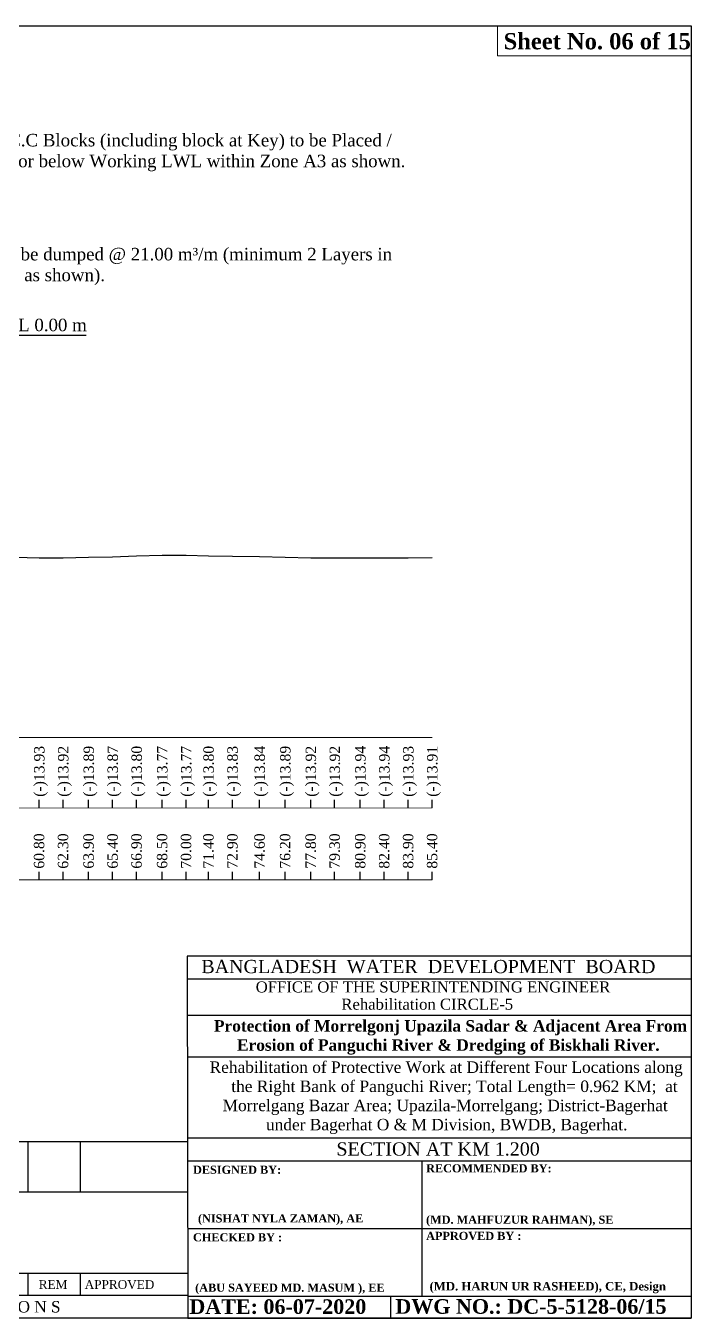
# Model space of a CAD drawing. Header units: metres. Extents: x -2434 to 11656, y -15288 to 8109.
# Drawn here: x 2904 to 2945.6, y -11694.9 to -11614 of the extents above; entities that cross this region are included whole.
import ezdxf
from ezdxf.enums import TextEntityAlignment as Align

# ---------------------------------------------------------------- set-up
doc = ezdxf.new("R2010")
doc.units = ezdxf.units.M
doc.layers.add('LINE', color=7, linetype='Continuous')
doc.styles.add('Kazi_T_H', font='timesbd.ttf')
doc.styles.get("Standard").update_dxf_attribs({"font": 'times.ttf'})

msp = doc.modelspace()

# ---------------------------------------------------------------- linework, layer by layer
at = {"color": 0, "linetype": 'Continuous', "lineweight": -3, "ltscale": 0.5}
for p, q in [((2896.064138, -11633.413716), (2907.734442, -11633.413716)), ((2914.085649, -11694.932463), (2945.598705, -11694.932463))]:
    msp.add_line(p, q, dxfattribs=at)
at = {"color": 0, "lineweight": 18, "ltscale": 0.18}
for p, q in [((2835.61112, -11658.594775), (2929.383164, -11658.594775)), ((2835.61112, -11663.021397), (2929.383164, -11662.999946)), ((2835.61097, -11667.500026), (2929.383164, -11667.500026))]:
    msp.add_line(p, q, dxfattribs=at)
at = {"color": 0, "lineweight": -2}
for p, q in [((2904.783164, -11662.981724), (2904.783164, -11662.481724)), ((2904.783164, -11663.000603), (2904.783164, -11662.500603)), ((2906.283164, -11662.981724), (2906.283164, -11662.481724)), ((2906.283164, -11663.000603), (2906.283164, -11662.500603)), ((2907.883164, -11662.981724), (2907.883164, -11662.481724)), ((2907.883164, -11663.000603), (2907.883164, -11662.500603)), ((2909.383164, -11662.981724), (2909.383164, -11662.481724)), ((2909.383164, -11663.000603), (2909.383164, -11662.500603)), ((2910.883164, -11662.981724), (2910.883164, -11662.481724)), ((2910.883164, -11663.000603), (2910.883164, -11662.500603)), ((2912.483164, -11662.981724), (2912.483164, -11662.481724)), ((2912.483164, -11663.000603), (2912.483164, -11662.500603)), ((2913.983164, -11662.981724), (2913.983164, -11662.481724)), ((2913.983164, -11663.000603), (2913.983164, -11662.500603)), ((2915.383164, -11662.981724), (2915.383164, -11662.481724)), ((2915.383164, -11663.000603), (2915.383164, -11662.500603)), ((2916.883164, -11662.981724), (2916.883164, -11662.481724)), ((2916.883164, -11663.000603), (2916.883164, -11662.500603)), ((2918.583164, -11662.981724), (2918.583164, -11662.481724)), ((2918.583164, -11663.000603), (2918.583164, -11662.500603)), ((2920.183164, -11662.981724), (2920.183164, -11662.481724)), ((2920.183164, -11663.000603), (2920.183164, -11662.500603)), ((2921.783164, -11662.981724), (2921.783164, -11662.481724)), ((2921.783164, -11663.000603), (2921.783164, -11662.500603)), ((2923.283164, -11662.981724), (2923.283164, -11662.481724)), ((2923.283164, -11663.000603), (2923.283164, -11662.500603)), ((2924.883164, -11662.981724), (2924.883164, -11662.481724)), ((2924.883164, -11663.000603), (2924.883164, -11662.500603)), ((2926.383164, -11662.981724), (2926.383164, -11662.481724)), ((2926.383164, -11663.000603), (2926.383164, -11662.500603)), ((2927.883164, -11662.981724), (2927.883164, -11662.481724)), ((2927.883164, -11663.000603), (2927.883164, -11662.500603)), ((2929.383164, -11662.981724), (2929.383164, -11662.481724)), ((2929.383164, -11663.000603), (2929.383164, -11662.500603)), ((2904.783164, -11667.500026), (2904.783164, -11667.000026)), ((2906.283164, -11667.500026), (2906.283164, -11667.000026)), ((2907.883164, -11667.500026), (2907.883164, -11667.000026)), ((2909.383164, -11667.500026), (2909.383164, -11667.000026)), ((2910.883164, -11667.500026), (2910.883164, -11667.000026)), ((2912.483164, -11667.500026), (2912.483164, -11667.000026)), ((2913.983164, -11667.500026), (2913.983164, -11667.000026)), ((2915.383164, -11667.500026), (2915.383164, -11667.000026)), ((2916.883164, -11667.500026), (2916.883164, -11667.000026)), ((2918.583164, -11667.500026), (2918.583164, -11667.000026)), ((2920.183164, -11667.500026), (2920.183164, -11667.000026)), ((2921.783164, -11667.500026), (2921.783164, -11667.000026)), ((2923.283164, -11667.500026), (2923.283164, -11667.000026)), ((2924.883164, -11667.500026), (2924.883164, -11667.000026)), ((2926.383164, -11667.500026), (2926.383164, -11667.000026)), ((2927.883164, -11667.500026), (2927.883164, -11667.000026)), ((2929.383164, -11667.500026), (2929.383164, -11667.000026))]:
    msp.add_line(p, q, dxfattribs=at)
at = {"color": 6, "linetype": 'Continuous', "lineweight": -3, "ltscale": 0.5}
for points in [[(2903.283164, -11647.303716), (2904.783164, -11647.343716), (2906.283164, -11647.333716), (2907.883164, -11647.303716), (2909.383164, -11647.283716), (2910.883164, -11647.213716), (2912.483164, -11647.183716), (2913.983164, -11647.183716), (2915.383164, -11647.213716), (2916.883164, -11647.243716), (2918.583164, -11647.253716), (2920.183164, -11647.303716), (2921.783164, -11647.333716), (2923.283164, -11647.333716), (2924.883164, -11647.353716), (2926.383164, -11647.353716)], [(2926.383164, -11647.353716), (2927.883164, -11647.343716), (2929.383164, -11647.323716)]]:
    msp.add_lwpolyline(points, dxfattribs=at)
at = {"layer": 'LINE', "color": 0, "linetype": 'ByBlock', "lineweight": -3, "ltscale": 0.5}
for p, q in [((2945.558475, -11672.279563), (2914.045418, -11672.279563)), ((2914.047298, -11672.279563), (2914.085649, -11694.932463)), ((2945.558475, -11673.719986), (2914.045418, -11673.719986)), ((2945.558475, -11675.981903), (2914.045418, -11675.981903)), ((2945.598705, -11678.595656), (2914.085649, -11678.595656)), ((2914.085649, -11683.896275), (2889.931859, -11683.896275)), ((2904.080591, -11683.896275), (2904.080591, -11687.039782)), ((2907.365645, -11683.896275), (2907.365645, -11687.039782)), ((2945.598705, -11683.670452), (2914.085649, -11683.670452)), ((2945.598705, -11685.096884), (2914.085649, -11685.096884)), ((2928.755429, -11693.554488), (2928.755429, -11685.096884)), ((2914.085649, -11687.039782), (2889.931859, -11687.039782)), ((2914.085649, -11689.325686), (2945.598705, -11689.325686)), ((2914.085649, -11692.142821), (2889.931859, -11692.142821)), ((2904.080591, -11692.142821), (2904.080591, -11693.509627)), ((2907.365645, -11692.142821), (2907.365645, -11693.509627)), ((2914.085649, -11693.509627), (2889.931859, -11693.509627)), ((2914.085649, -11693.554488), (2945.598705, -11693.554488)), ((2926.800241, -11694.932463), (2926.800241, -11693.554488))]:
    msp.add_line(p, q, dxfattribs=at)
msp.add_lwpolyline([(2828.134859, -11614.045966), (2945.598705, -11614.045966), (2945.598705, -11694.932463), (2828.134859, -11694.932463)], close=True, dxfattribs=at)
at = {"layer": 'LINE', "color": 7, "lineweight": 13, "ltscale": 0.5}
msp.add_lwpolyline([(2945.598705, -11614.045966), (2933.467044, -11614.045966), (2933.467044, -11615.912831), (2945.598705, -11615.912831)], close=True, dxfattribs=at)

# ---------------------------------------------------------------- texts
at = {"color": 0, "lineweight": -2}
for s, p in [('(-)13.93', (2905.118661, -11662.300603)), ('(-)13.92', (2906.618661, -11662.300603)), ('(-)13.89', (2908.218661, -11662.300603)), ('(-)13.87', (2909.718661, -11662.300603)), ('(-)13.80', (2911.218661, -11662.300603)), ('(-)13.77', (2912.818661, -11662.300603)), ('(-)13.77', (2914.318661, -11662.300603)), ('(-)13.80', (2915.718661, -11662.300603)), ('(-)13.83', (2917.218661, -11662.300603)), ('(-)13.84', (2918.918661, -11662.300603)), ('(-)13.89', (2920.518661, -11662.300603)), ('(-)13.92', (2922.118661, -11662.300603)), ('(-)13.92', (2923.618661, -11662.300603)), ('(-)13.94', (2925.218661, -11662.300603)), ('(-)13.94', (2926.718661, -11662.300603)), ('(-)13.93', (2928.218661, -11662.300603)), ('(-)13.91', (2929.718661, -11662.300603)), ('60.80', (2905.108164, -11666.800026)), ('62.30', (2906.608164, -11666.800026)), ('63.90', (2908.208164, -11666.800026)), ('65.40', (2909.708164, -11666.800026)), ('66.90', (2911.208164, -11666.800026)), ('68.50', (2912.808164, -11666.800026)), ('70.00', (2914.308164, -11666.800026)), ('71.40', (2915.708164, -11666.800026)), ('72.90', (2917.208164, -11666.800026)), ('74.60', (2918.908164, -11666.800026)), ('76.20', (2920.508164, -11666.800026)), ('77.80', (2922.108164, -11666.800026)), ('79.30', (2923.608164, -11666.800026)), ('80.90', (2925.208164, -11666.800026)), ('82.40', (2926.708164, -11666.800026)), ('83.90', (2928.208164, -11666.800026)), ('85.40', (2929.708164, -11666.800026))]:
    msp.add_text(s, height=0.65, rotation=90, dxfattribs=at).set_placement(p)
at = {"layer": 'LINE', "color": 0, "linetype": 'ByBlock', "lineweight": -3, "ltscale": 0.5}
for s, height, p in [('BANGLADESH  WATER  DEVELOPMENT  BOARD', 0.82817043, (2929.151556, -11673.338283)), ('OFFICE OF THE SUPERINTENDING ENGINEER', 0.69074755, (2929.44271, -11674.546206)), ('Rehabilitation CIRCLE-5', 0.69074755, (2929.079076, -11675.626565)), ('SECTION AT KM 1.200', 0.82889706, (2929.75875, -11684.757373)), ('R E V I S I O N S', 0.71141758, (2902.246387, -11694.576754))]:
    msp.add_text(s, height=height, dxfattribs=at).set_placement(p, align=Align.CENTER)
at = {"layer": 'LINE', "color": 0, "linetype": 'ByBlock', "lineweight": -3, "ltscale": 0.5, "style": 'Kazi_T_H'}
for s, height, p in [('DESIGNED BY:', 0.50745619, (2914.418284, -11685.897988)), ('RECOMMENDED BY:', 0.50745619, (2929.009157, -11685.807323)), ('(NISHAT NYLA ZAMAN), AE', 0.50745619, (2914.728379, -11688.943114)), ('(MD. MAHFUZUR RAHMAN), SE ', 0.50745619, (2929.004608, -11689.02362)), ('CHECKED BY :', 0.50745619, (2914.418284, -11690.12679)), ('APPROVED BY :', 0.50745619, (2929.009157, -11690.036125)), ('(ABU SAYEED MD. MASUM ), EE', 0.50745619, (2914.552261, -11693.277829)), ('DATE: 06-07-2020', 0.91342115, (2914.190468, -11694.666312)), ('DWG NO.: DC-5-5128-06/15', 0.91342115, (2927.082823, -11694.657093))]:
    msp.add_text(s, height=height, dxfattribs=at).set_placement(p)
at = {"layer": 'LINE', "color": 0, "linetype": 'ByBlock', "lineweight": -3, "ltscale": 0.5}
for s, p in [('REM', (2904.763994, -11693.099585)), ('APPROVED', (2907.639006, -11693.099585))]:
    msp.add_text(s, height=0.5467226, dxfattribs=at).set_placement(p)
at = {"layer": 'LINE', "color": 7, "lineweight": 13, "ltscale": 0.5, "attachment_point": 1}
for s, insert, char_height, width in [('{\\fTimes New Roman|b1|i0|c0|p18;Sheet No. 06 of 15}', (2933.862021, -11614.499309), 1.01573034, 12.5566703), ('Additional Assorted 2 Layers (minimum) C.C Blocks (including block at Key) to be Placed / dumped @ 21.00 {\\C0;m³/m} (excluding void) at or below Working LWL within Zone A3 as shown. \\P450 x 450 x 450 ---------60 % by volume\\P350 x 350 x 350 ---------40 % by volume', (2882.947944, -11620.808798), 0.781767752, 44.73131182), ('Working LWL 0.00 m', (2897.145547, -11632.376702), 0.78176775, 30.04400339)]:
    msp.add_mtext(s, dxfattribs=dict(at, insert=insert, char_height=char_height, width=width))
at = {"layer": 'LINE', "color": 0, "linetype": 'ByBlock', "lineweight": -3, "ltscale": 0.5}
for s, insert, char_height, width, attachment_point in [('Additional 200 Kg Sand Filled Geo-bag to be dumped @ 21.00 m³/m ({\\C7;minimum} 2 Layers in zone-A3 &  {\\C7;minimum} 6 Layers in zone-B3 as shown).', (2883.196737, -11627.943821), 0.781767752, 44.3343089, 1), ('{\\fTimes New Roman|b1|i0|c0|p18; Protection of Morrelgonj Upazila Sadar & Adjacent Area From \\PErosion of Panguchi River & Dredging of Biskhali River.}', (2930.398742, -11676.279234), 0.71903304, 46.46994542, 2), ('         Rehabilitation of Protective Work at Different Four Locations along    \\P              the Right Bank of Panguchi River; Total Length= 0.962 KM;  at   \\P            Morrelgang Bazar Area; Upazila-Morrelgang; District-Bagerhat   \\P                      under Bagerhat O & M Division, BWDB, Bagerhat.', (2913.012978, -11678.861202), 0.71903304, 31.42185772, 1)]:
    msp.add_mtext(s, dxfattribs=dict(at, insert=insert, char_height=char_height, width=width, attachment_point=attachment_point))
at = {"layer": 'LINE', "color": 0, "linetype": 'ByBlock', "lineweight": -3, "ltscale": 0.5, "insert": (2936.623534, -11692.67033), "char_height": 0.52789957, "width": 15.73621065, "attachment_point": 2, "style": 'Kazi_T_H'}
msp.add_mtext('(MD. HARUN UR RASHEED), CE, Design', dxfattribs=at)

doc.saveas('drawing.dxf')
